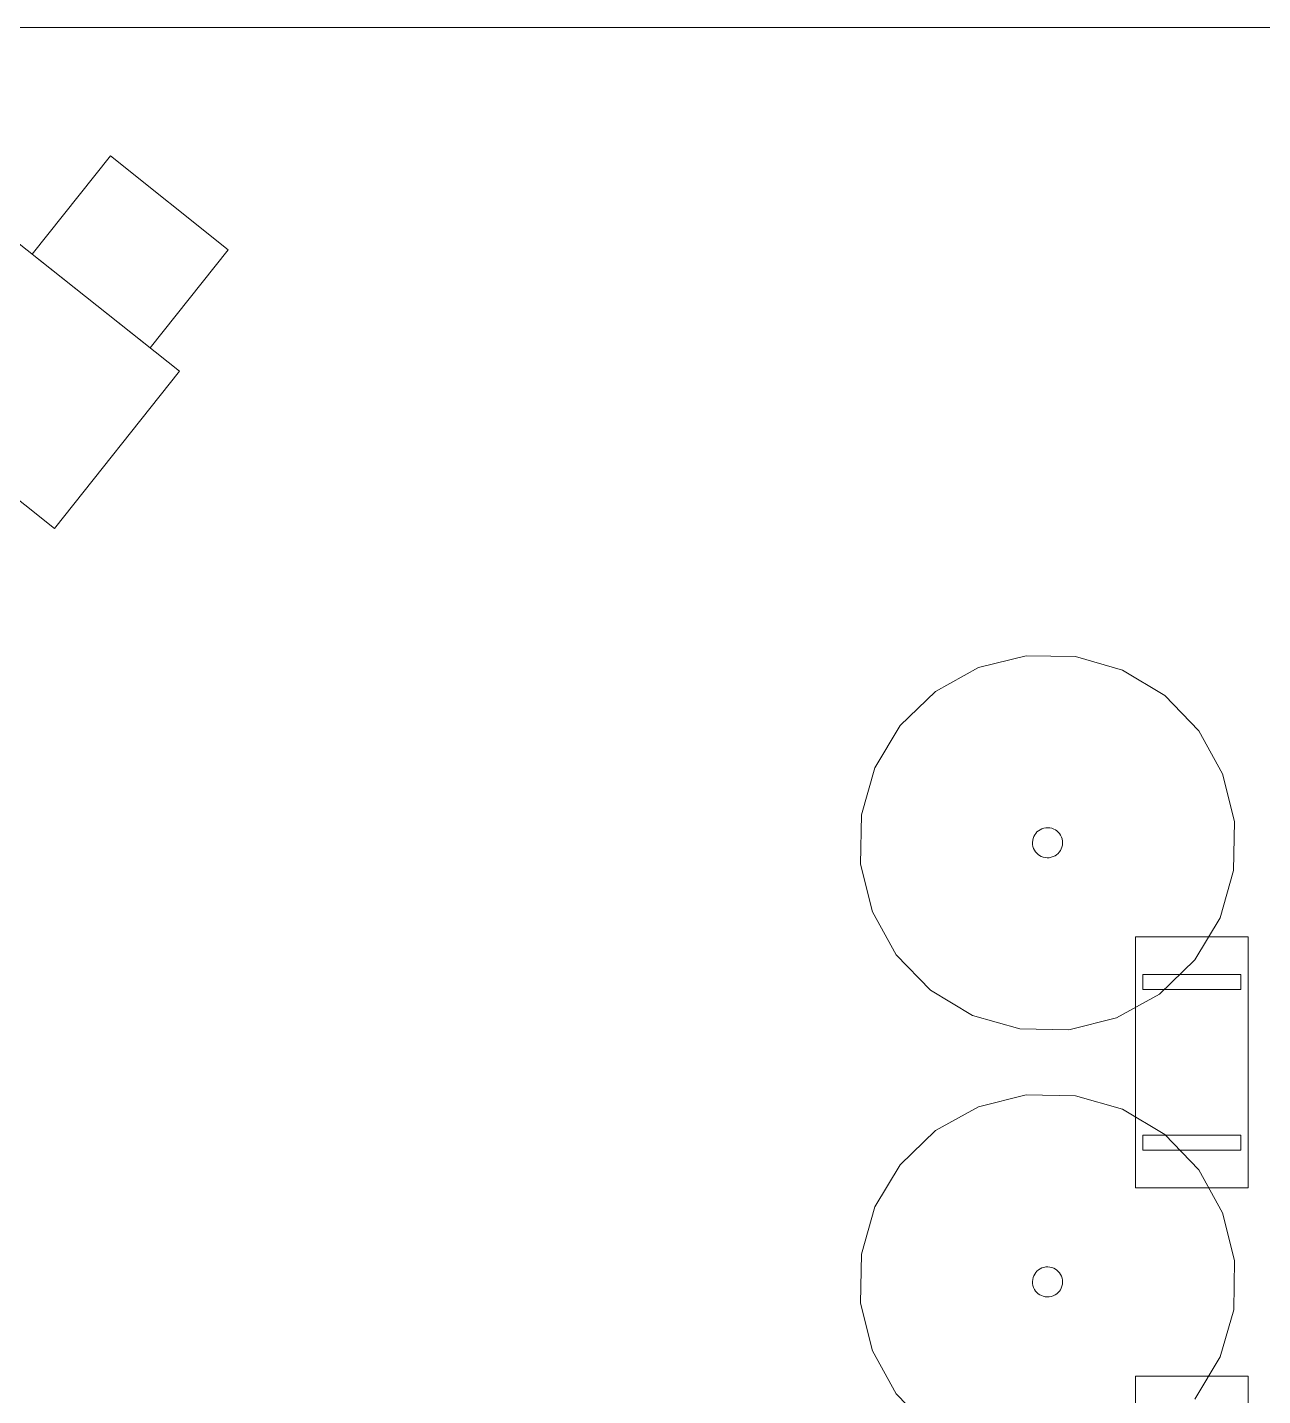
# Model space of a CAD drawing. Header units: millimetres. Extents: x -31757 to 121236, y -27283 to 59400.
# Drawn here: x 20179 to 25102, y 7451 to 12903 of the extents above; entities that cross this region are included whole.
import ezdxf

# ---------------------------------------------------------------- set-up
doc = ezdxf.new("R2010")
doc.units = ezdxf.units.MM
doc.layers.add('10_見えがかり', color=7, linetype='Continuous', lineweight=13)

msp = doc.modelspace()

# ---------------------------------------------------------------- linework, layer by layer
at = {"layer": '10_見えがかり'}
for points in [[(18244, 12903.1), (23243.5, 12903.3), (24243.4, 12903.4), (25243.3, 12903.5), (25243.4, 11903.5), (25243.4, 10903.6), (25243.5, 9903.7), (25243.5, 8903.8), (25243.6, 7903.9), (25243.7, 6904), (25243.7, 5904.1), (25243.8, 4904.2), (25243.9, 2904.4), (25243.9, 1904.5), (25244, 904.6), (24244.1, 904.5), (23244.2, 904.5), (21244.4, 904.4), (20244.5, 904.3), (19244.6, 904.2)], [(20509.7, 12391.1), (20979.3, 12017.6), (20668, 11626.3), (20198.4, 11999.8), (20509.7, 12391.1)], [(20081.1, 12093.2), (20785.4, 11532.9), (20287.4, 10906.8), (19583, 11467.1), (20081.1, 12093.2)], [(23969.8, 10352.3), (24159.7, 10399.7), (24355.5, 10396.3), (24543.7, 10342.3), (24711.5, 10241.5), (24847.5, 10100.6), (24942.4, 9929.4), (24989.8, 9739.4), (24986.4, 9543.7), (24932.4, 9355.5), (24831.6, 9187.6), (24690.7, 9051.6), (24519.5, 8956.7), (24329.5, 8909.3), (24133.8, 8912.8), (23945.6, 8966.7), (23777.7, 9067.6), (23641.7, 9208.4), (23546.8, 9379.6), (23499.4, 9569.6), (23502.9, 9765.4), (23556.8, 9953.6), (23657.7, 10121.4), (23798.5, 10257.4), (23969.8, 10352.3)], [(24193.5, 9685.9), (24197.7, 9691.9), (24202.5, 9697.3), (24208.2, 9702.2), (24214.7, 9706.5), (24221.9, 9710.1), (24229.7, 9712.6), (24237.8, 9714.1), (24246.1, 9714.5), (24254.2, 9713.7), (24262.1, 9711.9), (24269.4, 9709.2), (24276.1, 9705.6), (24282, 9701.5), (24287.4, 9696.6), (24292.3, 9690.9), (24296.6, 9684.4), (24300.2, 9677.2), (24302.7, 9669.4), (24304.2, 9661.3), (24304.6, 9653.1), (24303.9, 9644.9), (24302, 9637.1), (24299.3, 9629.8), (24295.7, 9623.1), (24291.6, 9617.2), (24286.7, 9611.8), (24281, 9606.8), (24274.5, 9602.5), (24267.3, 9599), (24259.5, 9596.4), (24251.4, 9594.9), (24243.2, 9594.5), (24235, 9595.3), (24227.2, 9597.1), (24219.9, 9599.9), (24213.2, 9603.4), (24207.3, 9607.6), (24201.9, 9612.4), (24196.9, 9618.1), (24192.6, 9624.6), (24189.1, 9631.8), (24186.5, 9639.6), (24185, 9647.7), (24184.6, 9656), (24185.4, 9664.1), (24187.2, 9672), (24190, 9679.3), (24193.5, 9685.9)], [(24594.7, 8862.9), (24594.7, 8946.2), (24594.7, 9029.5), (24594.7, 9112.9), (24594.6, 9279.5), (24632.1, 9279.5), (24669.6, 9279.5), (24707.1, 9279.5), (24744.6, 9279.5), (24782.1, 9279.6), (24857.1, 9279.6), (24894.6, 9279.6), (24932.1, 9279.6), (24969.6, 9279.6), (25007.1, 9279.6), (25044.6, 9279.6), (25044.7, 9196.2), (25044.7, 9112.9), (25044.7, 9029.6), (25044.7, 8946.2), (25044.7, 8779.6), (25044.7, 8696.2), (25044.7, 8612.9), (25044.7, 8529.6), (25044.7, 8446.2), (25044.7, 8279.6), (24969.7, 8279.6), (24932.2, 8279.6), (24894.7, 8279.6), (24857.2, 8279.6), (24782.2, 8279.6), (24744.7, 8279.5), (24707.2, 8279.5), (24669.7, 8279.5), (24632.2, 8279.5), (24594.7, 8279.5), (24594.7, 8862.9)], [(24624.7, 9099.5), (24624.7, 9104.5), (24624.7, 9119.5), (24624.7, 9124.5), (24624.7, 9129.5), (24657.2, 9129.5), (24689.7, 9129.5), (24722.2, 9129.5), (24754.7, 9129.5), (24787.2, 9129.6), (24852.2, 9129.6), (24884.7, 9129.6), (24949.7, 9129.6), (24982.2, 9129.6), (25014.7, 9129.6), (25014.7, 9119.6), (25014.7, 9114.6), (25014.7, 9109.6), (25014.7, 9089.6), (25014.7, 9084.6), (25014.7, 9079.6), (25014.7, 9069.6), (24982.2, 9069.6), (24949.7, 9069.6), (24917.2, 9069.6), (24884.7, 9069.6), (24852.2, 9069.6), (24819.7, 9069.6), (24754.7, 9069.5), (24722.2, 9069.5), (24689.7, 9069.5), (24657.2, 9069.5), (24624.7, 9069.5), (24624.7, 9099.5)], [(23969.8, 8602.3), (24159.8, 8649.7), (24355.6, 8646.3), (24543.8, 8592.3), (24711.6, 8491.5), (24847.6, 8350.6), (24942.5, 8179.4), (24989.9, 7989.4), (24986.5, 7793.7), (24932.5, 7605.5), (24831.7, 7437.6)], [(23777.8, 7317.6), (23641.8, 7458.4), (23546.9, 7629.6), (23499.5, 7819.6), (23503, 8015.4), (23556.9, 8203.6), (23657.8, 8371.4), (23798.6, 8507.4), (23969.8, 8602.3)], [(24624.7, 8459.5), (24624.7, 8464.5), (24624.7, 8469.5), (24624.7, 8474.5), (24624.7, 8479.5), (24624.7, 8489.5), (24657.2, 8489.5), (24689.7, 8489.5), (24754.7, 8489.5), (24787.2, 8489.6), (24852.2, 8489.6), (24884.7, 8489.6), (24949.7, 8489.6), (24982.2, 8489.6), (25014.7, 8489.6), (25014.7, 8484.6), (25014.7, 8479.6), (25014.7, 8474.6), (25014.7, 8469.6), (25014.7, 8464.6), (25014.7, 8459.6), (25014.7, 8454.6), (25014.7, 8449.6), (25014.7, 8444.6), (25014.7, 8439.6), (25014.7, 8434.6), (25014.7, 8429.6), (24982.2, 8429.6), (24949.7, 8429.6), (24917.2, 8429.6), (24884.7, 8429.6), (24852.2, 8429.6), (24819.7, 8429.6), (24787.2, 8429.6), (24754.7, 8429.5), (24722.2, 8429.5), (24689.7, 8429.5), (24657.2, 8429.5), (24624.7, 8429.5), (24624.7, 8449.5), (24624.7, 8454.5), (24624.7, 8459.5)], [(24193.6, 7935.9), (24197.8, 7941.9), (24202.6, 7947.3), (24208.3, 7952.2), (24214.8, 7956.5), (24222, 7960.1), (24229.8, 7962.6), (24237.9, 7964.1), (24246.2, 7964.5), (24254.3, 7963.7), (24262.2, 7961.9), (24269.5, 7959.2), (24276.2, 7955.6), (24282.1, 7951.5), (24287.5, 7946.6), (24292.4, 7940.9), (24296.7, 7934.4), (24300.3, 7927.2), (24302.8, 7919.4), (24304.3, 7911.3), (24304.7, 7903.1), (24303.9, 7894.9), (24302.1, 7887.1), (24299.4, 7879.8), (24295.8, 7873.1), (24291.7, 7867.2), (24286.8, 7861.8), (24281.1, 7856.8), (24274.6, 7852.5), (24267.4, 7849), (24259.6, 7846.4), (24251.5, 7844.9), (24243.3, 7844.5), (24235.1, 7845.3), (24227.3, 7847.1), (24220, 7849.9), (24213.3, 7853.4), (24207.4, 7857.6), (24202, 7862.4), (24197, 7868.1), (24192.7, 7874.6), (24189.2, 7881.8), (24186.6, 7889.6), (24185.1, 7897.7), (24184.7, 7906), (24185.5, 7914.1), (24187.3, 7922), (24190.1, 7929.3), (24193.6, 7935.9)], [(24594.7, 7529.5), (24632.2, 7529.5), (24669.7, 7529.5), (24707.2, 7529.5), (24744.7, 7529.5), (24782.2, 7529.6), (24819.7, 7529.6), (24857.2, 7529.6), (24894.7, 7529.6), (24969.7, 7529.6), (25007.2, 7529.6), (25044.7, 7529.6), (25044.8, 7029.6)], [(24594.8, 6529.5), (24594.7, 7529.5)]]:
    msp.add_lwpolyline(points, dxfattribs=at)

doc.saveas('drawing.dxf')
